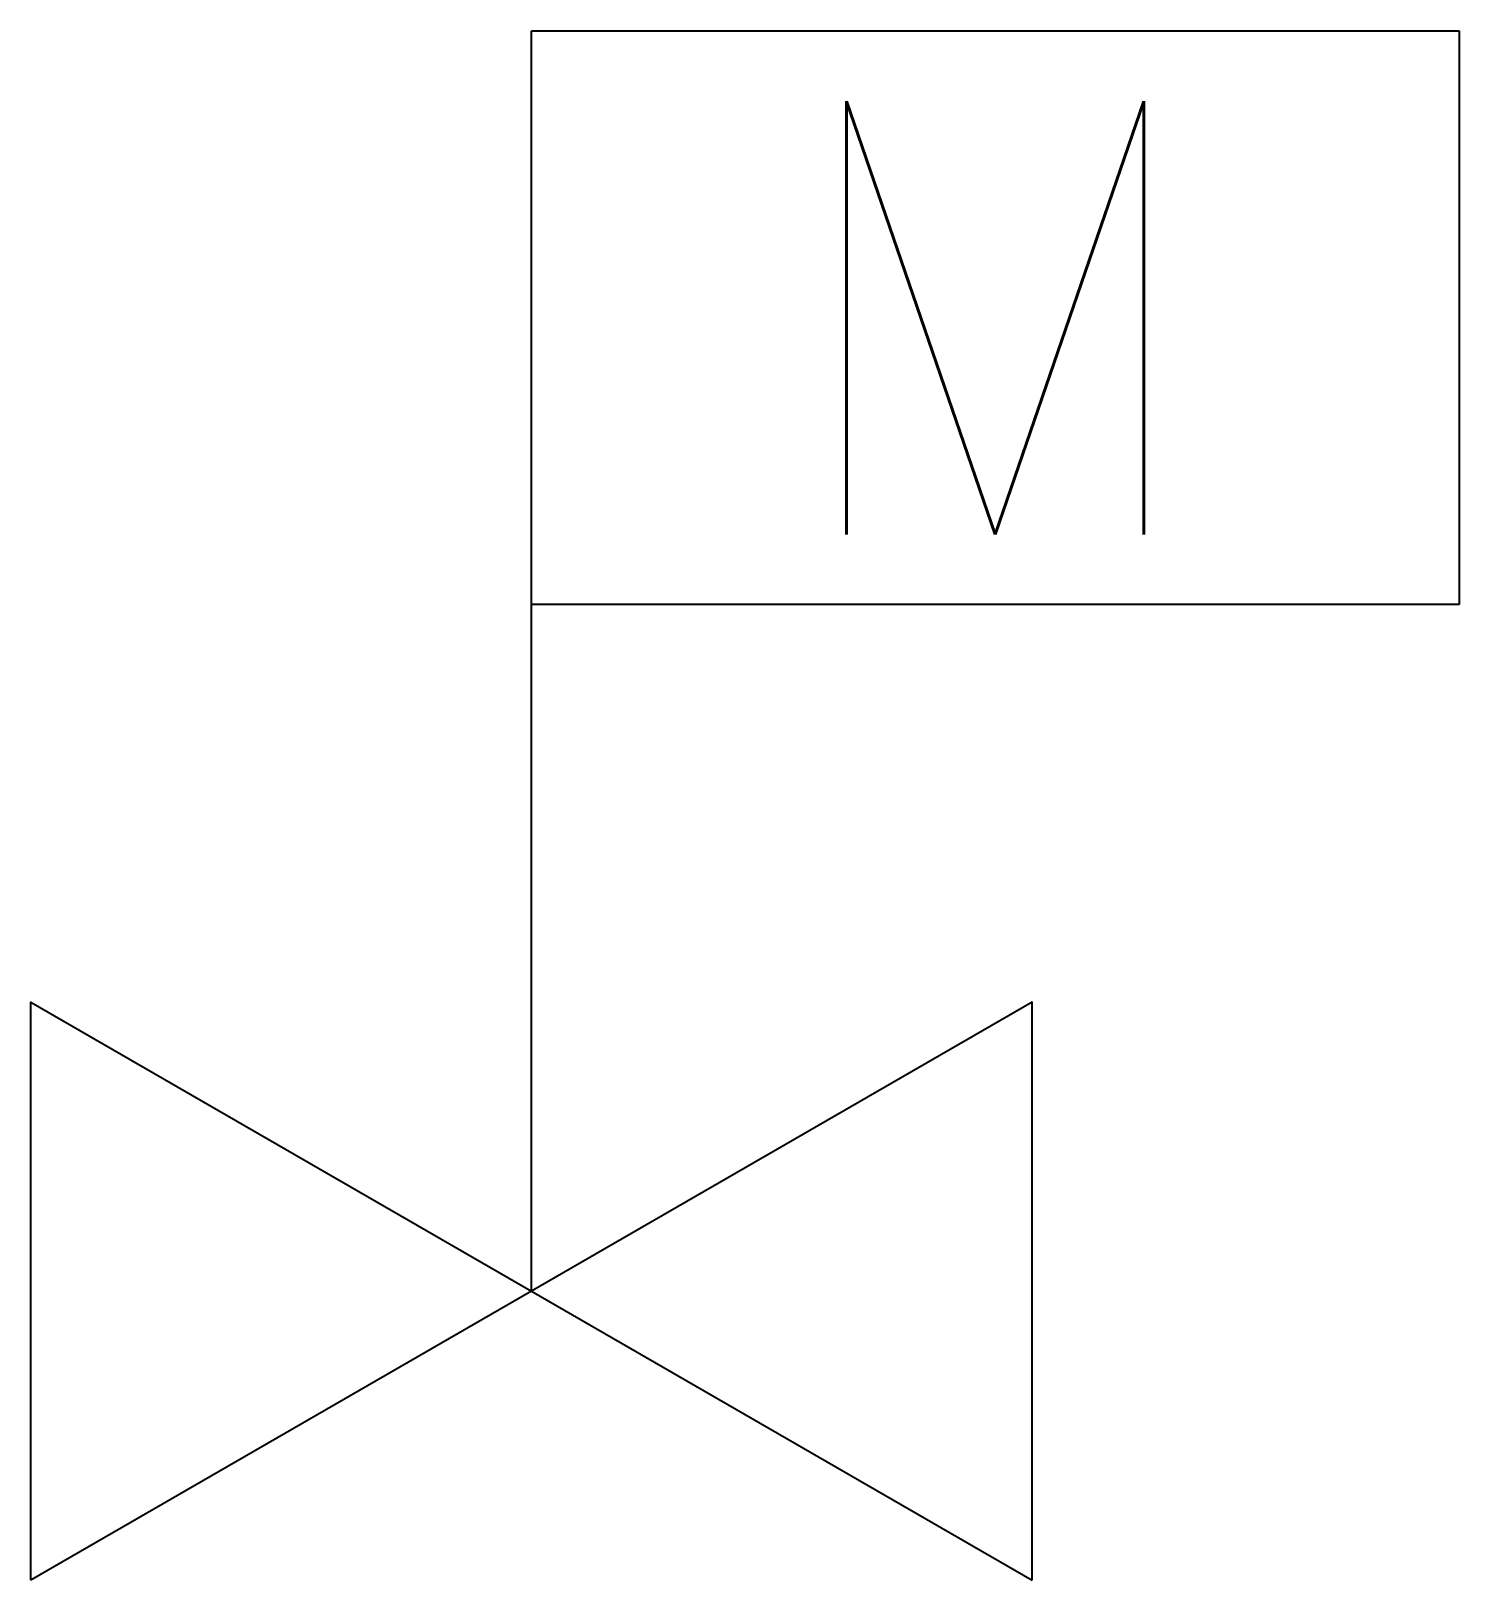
# Model space of a CAD drawing. Header units: millimetres. Extents: x -10130.014 to -10129.643, y 59.53 to 59.932.
import ezdxf
from ezdxf.enums import TextEntityAlignment as Align

# ---------------------------------------------------------------- set-up
doc = ezdxf.new("R2010")
doc.units = ezdxf.units.MM
doc.header["$LTSCALE"] = 10
doc.layers.add('Tub_Válvulas', color=2, linetype='Continuous')
doc.styles.add('R60', font='ROMANS.shx', dxfattribs={"height": 0.075})

msp = doc.modelspace()

# ---------------------------------------------------------------- linework, layer by layer
at = {"layer": 'Tub_Válvulas'}
for p, q in [((-10129.88392, 59.60523), (-10129.88392, 59.93236)), ((-10129.88392, 59.93236), (-10129.64324, 59.93236)), ((-10129.64324, 59.93236), (-10129.64324, 59.7835)), ((-10129.64324, 59.7835), (-10129.88392, 59.7835))]:
    msp.add_line(p, q, dxfattribs=at)
for points in [[(-10130.01382, 59.53023), (-10130.01382, 59.68023), (-10129.88392, 59.60523)], [(-10129.75401, 59.53023), (-10129.75401, 59.68023), (-10129.88392, 59.60523)]]:
    msp.add_lwpolyline(points, close=True, dxfattribs=at)

# ---------------------------------------------------------------- texts
at = {"layer": 'Tub_Válvulas', "style": 'R60'}
msp.add_text('M', height=0.1125, dxfattribs=at).set_placement((-10129.76358, 59.85793), align=Align.MIDDLE_CENTER)

doc.saveas('drawing.dxf')
